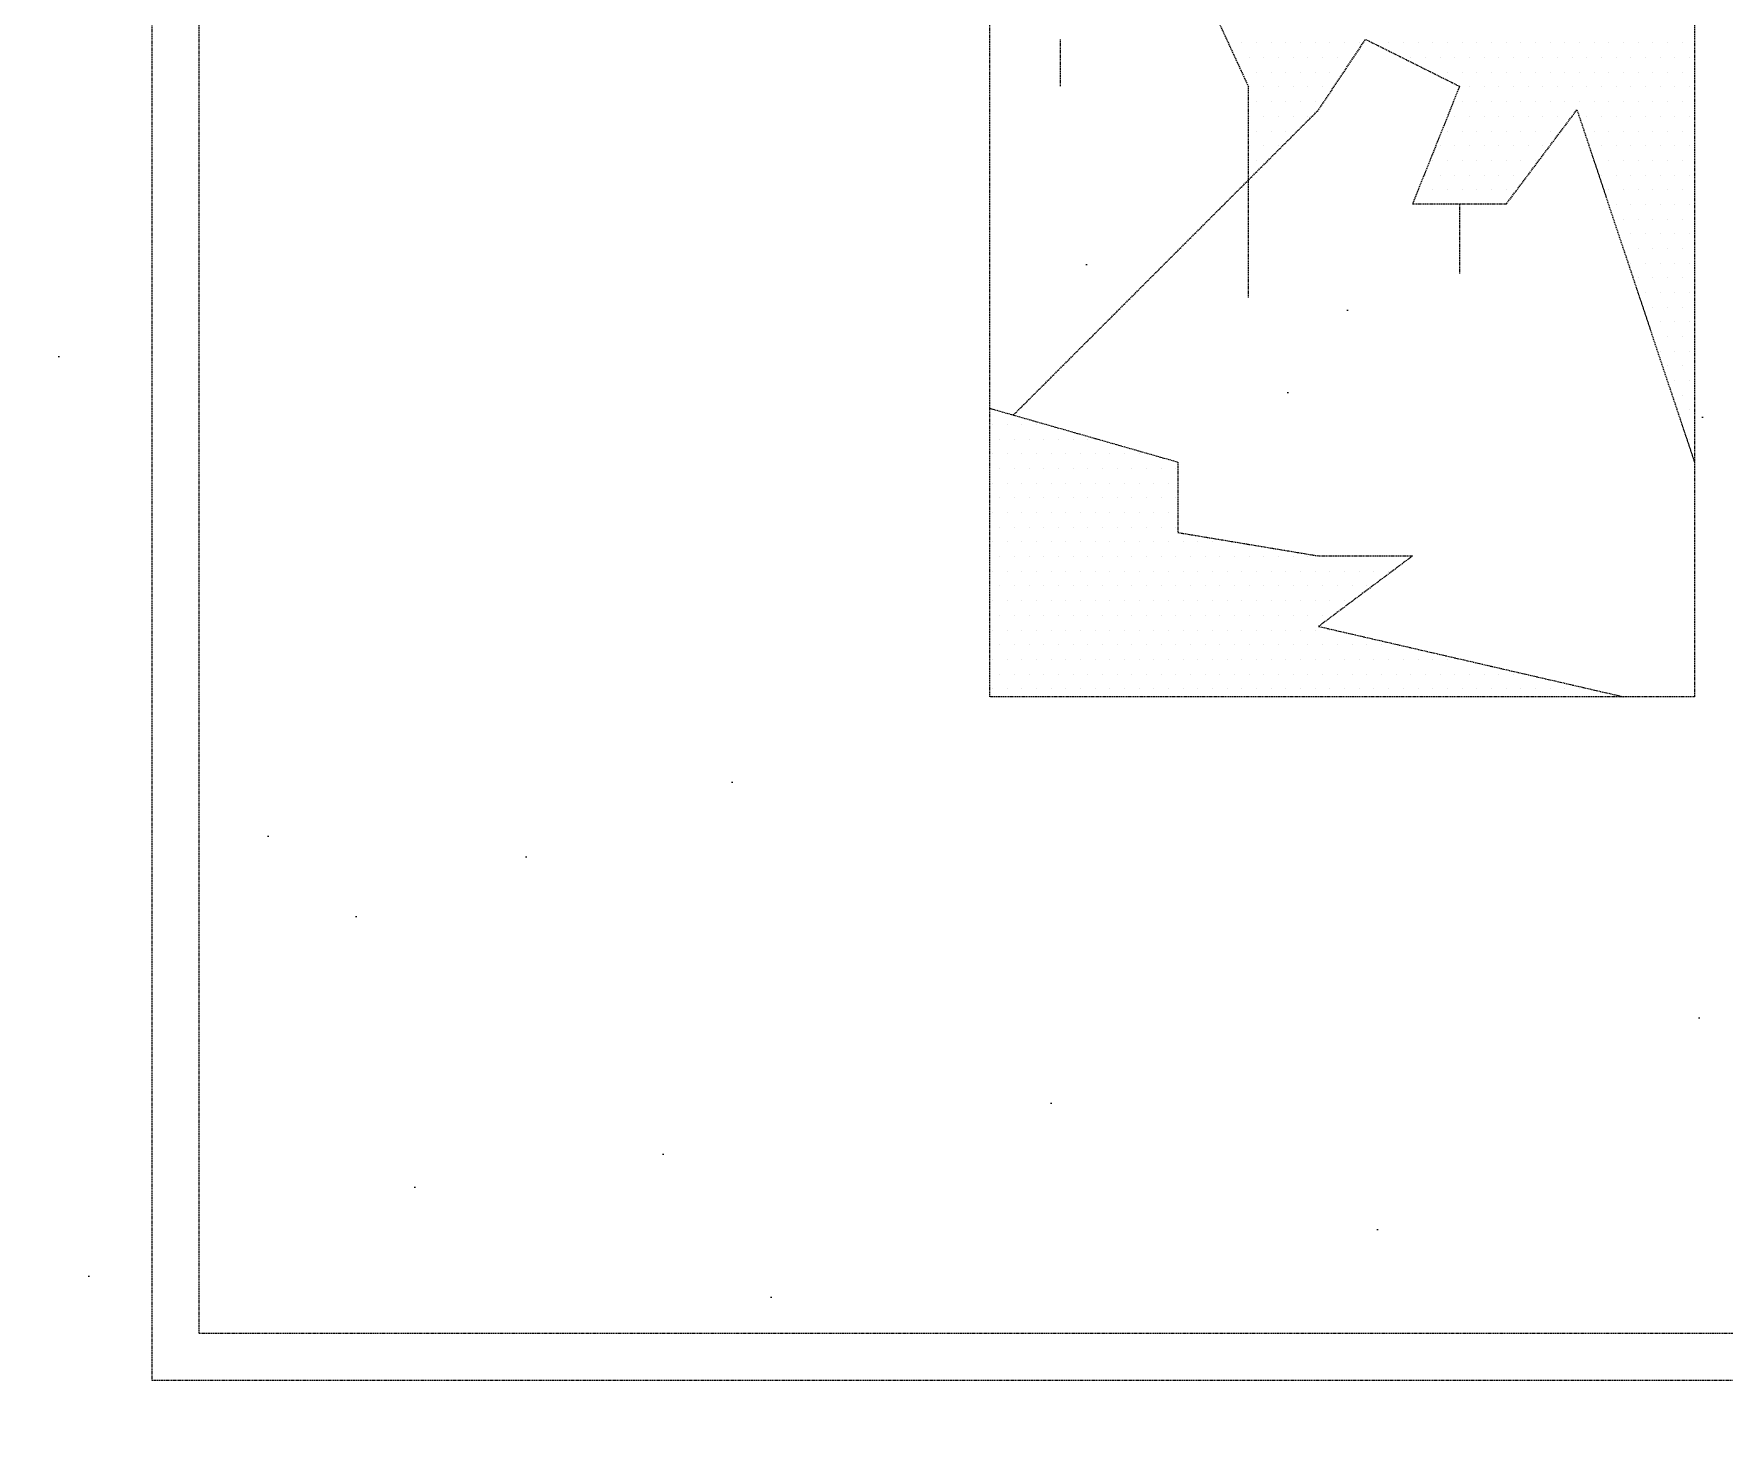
# Model space of a CAD drawing. Header units: millimetres. Extents: x 84840 to 206424, y -288515 to -124389.
# Drawn here: x 141787.7 to 142147.7, y -179207.5 to -178910.6 of the extents above; entities that cross this region are included whole.
import ezdxf

# ---------------------------------------------------------------- set-up
doc = ezdxf.new("R2010")
doc.units = ezdxf.units.MM
doc.linetypes.add('DASHED2', pattern=[0.375, 0.25, -0.125])
doc.layers.add('细线', color=4, linetype='Continuous')

# ---------------------------------------------------------------- blocks, each defined once
blk = doc.blocks.new('h1')
at = {"layer": '细线', "color": 6, "linetype": 'DASHED2'}
for p, q in [((119538.15, -178697.29), (119538.15, -179197.29)), ((119548.15, -178707.29), (119548.15, -179187.29)), ((119716.62, -179051.77), (119716.62, -178851.77)), ((119739.31, -178851.77), (119771.62, -178921.77)), ((119866.62, -178851.77), (119866.62, -179051.77)), ((119731.62, -178921.77), (119731.62, -178911.77)), ((119786.62, -178926.77), (119796.62, -178911.77)), ((119796.62, -178911.77), (119816.62, -178921.77)), ((119770.28, -178912.54), (119770.28, -178912.54)), ((119771.84, -178915.66), (119771.84, -178915.66)), ((119773.4, -178912.54), (119773.4, -178912.54)), ((119774.97, -178915.66), (119774.97, -178915.66)), ((119776.53, -178912.54), (119776.53, -178912.54)), ((119778.09, -178915.66), (119778.09, -178915.66)), ((119779.65, -178912.54), (119779.65, -178912.54)), ((119781.22, -178915.66), (119781.22, -178915.66)), ((119782.78, -178912.54), (119782.78, -178912.54)), ((119784.34, -178915.66), (119784.34, -178915.66)), ((119785.9, -178912.54), (119785.9, -178912.54)), ((119787.47, -178915.66), (119787.47, -178915.66)), ((119789.03, -178912.54), (119789.03, -178912.54)), ((119790.59, -178915.66), (119790.59, -178915.66)), ((119792.15, -178912.54), (119792.15, -178912.54)), ((119793.72, -178915.66), (119793.72, -178915.66)), ((119795.28, -178912.54), (119795.28, -178912.54)), ((119798.4, -178912.54), (119798.4, -178912.54)), ((119801.53, -178912.54), (119801.53, -178912.54)), ((119804.65, -178912.54), (119804.65, -178912.54)), ((119806.22, -178915.66), (119806.22, -178915.66)), ((119807.78, -178912.54), (119807.78, -178912.54)), ((119809.34, -178915.66), (119809.34, -178915.66)), ((119810.9, -178912.54), (119810.9, -178912.54)), ((119812.47, -178915.66), (119812.47, -178915.66)), ((119814.03, -178912.54), (119814.03, -178912.54)), ((119815.59, -178915.66), (119815.59, -178915.66)), ((119817.15, -178912.54), (119817.15, -178912.54)), ((119818.72, -178915.66), (119818.72, -178915.66)), ((119820.28, -178912.54), (119820.28, -178912.54)), ((119821.84, -178915.66), (119821.84, -178915.66)), ((119823.4, -178912.54), (119823.4, -178912.54)), ((119824.97, -178915.66), (119824.97, -178915.66)), ((119826.53, -178912.54), (119826.53, -178912.54)), ((119828.09, -178915.66), (119828.09, -178915.66)), ((119829.65, -178912.54), (119829.65, -178912.54)), ((119831.22, -178915.66), (119831.22, -178915.66)), ((119832.78, -178912.54), (119832.78, -178912.54)), ((119834.34, -178915.66), (119834.34, -178915.66)), ((119835.9, -178912.54), (119835.9, -178912.54)), ((119837.47, -178915.66), (119837.47, -178915.66)), ((119839.03, -178912.54), (119839.03, -178912.54)), ((119840.59, -178915.66), (119840.59, -178915.66)), ((119842.15, -178912.54), (119842.15, -178912.54)), ((119843.72, -178915.66), (119843.72, -178915.66)), ((119845.28, -178912.54), (119845.28, -178912.54)), ((119846.84, -178915.66), (119846.84, -178915.66)), ((119848.4, -178912.54), (119848.4, -178912.54)), ((119849.97, -178915.66), (119849.97, -178915.66)), ((119851.53, -178912.54), (119851.53, -178912.54)), ((119853.09, -178915.66), (119853.09, -178915.66)), ((119854.65, -178912.54), (119854.65, -178912.54)), ((119856.22, -178915.66), (119856.22, -178915.66)), ((119857.78, -178912.54), (119857.78, -178912.54)), ((119859.34, -178915.66), (119859.34, -178915.66)), ((119860.9, -178912.54), (119860.9, -178912.54)), ((119862.47, -178915.66), (119862.47, -178915.66)), ((119864.03, -178912.54), (119864.03, -178912.54)), ((119865.59, -178915.66), (119865.59, -178915.66)), ((119770.28, -178918.79), (119770.28, -178918.79)), ((119773.4, -178918.79), (119773.4, -178918.79)), ((119776.53, -178918.79), (119776.53, -178918.79)), ((119779.65, -178918.79), (119779.65, -178918.79)), ((119782.78, -178918.79), (119782.78, -178918.79)), ((119785.9, -178918.79), (119785.9, -178918.79)), ((119789.03, -178918.79), (119789.03, -178918.79)), ((119810.9, -178918.79), (119810.9, -178918.79)), ((119814.03, -178918.79), (119814.03, -178918.79)), ((119817.15, -178918.79), (119817.15, -178918.79)), ((119820.28, -178918.79), (119820.28, -178918.79)), ((119823.4, -178918.79), (119823.4, -178918.79)), ((119826.53, -178918.79), (119826.53, -178918.79)), ((119829.65, -178918.79), (119829.65, -178918.79)), ((119832.78, -178918.79), (119832.78, -178918.79)), ((119835.9, -178918.79), (119835.9, -178918.79)), ((119839.03, -178918.79), (119839.03, -178918.79)), ((119842.15, -178918.79), (119842.15, -178918.79)), ((119845.28, -178918.79), (119845.28, -178918.79)), ((119848.4, -178918.79), (119848.4, -178918.79)), ((119851.53, -178918.79), (119851.53, -178918.79)), ((119854.65, -178918.79), (119854.65, -178918.79)), ((119857.78, -178918.79), (119857.78, -178918.79)), ((119860.9, -178918.79), (119860.9, -178918.79)), ((119864.03, -178918.79), (119864.03, -178918.79)), ((119771.62, -178921.77), (119771.62, -178941.77)), ((119771.84, -178921.91), (119771.84, -178921.91)), ((119774.97, -178921.91), (119774.97, -178921.91)), ((119778.09, -178921.91), (119778.09, -178921.91)), ((119781.22, -178921.91), (119781.22, -178921.91)), ((119784.34, -178921.91), (119784.34, -178921.91)), ((119787.47, -178921.91), (119787.47, -178921.91)), ((119816.62, -178921.77), (119806.62, -178946.77)), ((119818.72, -178921.91), (119818.72, -178921.91)), ((119821.84, -178921.91), (119821.84, -178921.91)), ((119824.97, -178921.91), (119824.97, -178921.91)), ((119828.09, -178921.91), (119828.09, -178921.91)), ((119831.22, -178921.91), (119831.22, -178921.91)), ((119834.34, -178921.91), (119834.34, -178921.91)), ((119837.47, -178921.91), (119837.47, -178921.91)), ((119840.59, -178921.91), (119840.59, -178921.91)), ((119843.72, -178921.91), (119843.72, -178921.91)), ((119846.84, -178921.91), (119846.84, -178921.91)), ((119849.97, -178921.91), (119849.97, -178921.91)), ((119853.09, -178921.91), (119853.09, -178921.91)), ((119856.22, -178921.91), (119856.22, -178921.91)), ((119859.34, -178921.91), (119859.34, -178921.91)), ((119862.47, -178921.91), (119862.47, -178921.91)), ((119865.59, -178921.91), (119865.59, -178921.91)), ((119773.4, -178925.04), (119773.4, -178925.04)), ((119776.53, -178925.04), (119776.53, -178925.04)), ((119779.65, -178925.04), (119779.65, -178925.04)), ((119782.78, -178925.04), (119782.78, -178925.04)), ((119785.9, -178925.04), (119785.9, -178925.04)), ((119817.15, -178925.04), (119817.15, -178925.04)), ((119820.28, -178925.04), (119820.28, -178925.04)), ((119823.4, -178925.04), (119823.4, -178925.04)), ((119826.53, -178925.04), (119826.53, -178925.04)), ((119829.65, -178925.04), (119829.65, -178925.04)), ((119832.78, -178925.04), (119832.78, -178925.04)), ((119835.9, -178925.04), (119835.9, -178925.04)), ((119839.03, -178925.04), (119839.03, -178925.04)), ((119842.15, -178925.04), (119842.15, -178925.04)), ((119845.28, -178925.04), (119845.28, -178925.04)), ((119848.4, -178925.04), (119848.4, -178925.04)), ((119851.53, -178925.04), (119851.53, -178925.04)), ((119854.65, -178925.04), (119854.65, -178925.04)), ((119857.78, -178925.04), (119857.78, -178925.04)), ((119860.9, -178925.04), (119860.9, -178925.04)), ((119864.03, -178925.04), (119864.03, -178925.04)), ((119756.62, -178956.77), (119786.62, -178926.77)), ((119771.84, -178928.16), (119771.84, -178928.16)), ((119774.97, -178928.16), (119774.97, -178928.16)), ((119778.09, -178928.16), (119778.09, -178928.16)), ((119781.22, -178928.16), (119781.22, -178928.16)), ((119784.34, -178928.16), (119784.34, -178928.16)), ((119815.59, -178928.16), (119815.59, -178928.16)), ((119818.72, -178928.16), (119818.72, -178928.16)), ((119821.84, -178928.16), (119821.84, -178928.16)), ((119824.97, -178928.16), (119824.97, -178928.16)), ((119826.62, -178946.77), (119841.62, -178926.77)), ((119828.09, -178928.16), (119828.09, -178928.16)), ((119831.22, -178928.16), (119831.22, -178928.16)), ((119834.34, -178928.16), (119834.34, -178928.16)), ((119837.47, -178928.16), (119837.47, -178928.16)), ((119841.62, -178926.77), (119866.62, -179001.77)), ((119843.72, -178928.16), (119843.72, -178928.16)), ((119846.84, -178928.16), (119846.84, -178928.16)), ((119849.97, -178928.16), (119849.97, -178928.16)), ((119853.09, -178928.16), (119853.09, -178928.16)), ((119856.22, -178928.16), (119856.22, -178928.16)), ((119859.34, -178928.16), (119859.34, -178928.16)), ((119862.47, -178928.16), (119862.47, -178928.16)), ((119865.59, -178928.16), (119865.59, -178928.16)), ((119773.4, -178931.29), (119773.4, -178931.29)), ((119776.53, -178931.29), (119776.53, -178931.29)), ((119779.65, -178931.29), (119779.65, -178931.29)), ((119814.03, -178931.29), (119814.03, -178931.29)), ((119817.15, -178931.29), (119817.15, -178931.29)), ((119820.28, -178931.29), (119820.28, -178931.29)), ((119823.4, -178931.29), (119823.4, -178931.29)), ((119826.53, -178931.29), (119826.53, -178931.29)), ((119829.65, -178931.29), (119829.65, -178931.29)), ((119832.78, -178931.29), (119832.78, -178931.29)), ((119835.9, -178931.29), (119835.9, -178931.29)), ((119845.28, -178931.29), (119845.28, -178931.29)), ((119848.4, -178931.29), (119848.4, -178931.29)), ((119851.53, -178931.29), (119851.53, -178931.29)), ((119854.65, -178931.29), (119854.65, -178931.29)), ((119857.78, -178931.29), (119857.78, -178931.29)), ((119860.9, -178931.29), (119860.9, -178931.29)), ((119864.03, -178931.29), (119864.03, -178931.29)), ((119771.84, -178934.41), (119771.84, -178934.41)), ((119774.97, -178934.41), (119774.97, -178934.41)), ((119778.09, -178934.41), (119778.09, -178934.41)), ((119812.47, -178934.41), (119812.47, -178934.41)), ((119815.59, -178934.41), (119815.59, -178934.41)), ((119818.72, -178934.41), (119818.72, -178934.41)), ((119821.84, -178934.41), (119821.84, -178934.41)), ((119824.97, -178934.41), (119824.97, -178934.41)), ((119828.09, -178934.41), (119828.09, -178934.41)), ((119831.22, -178934.41), (119831.22, -178934.41)), ((119834.34, -178934.41), (119834.34, -178934.41)), ((119846.84, -178934.41), (119846.84, -178934.41)), ((119849.97, -178934.41), (119849.97, -178934.41)), ((119853.09, -178934.41), (119853.09, -178934.41)), ((119856.22, -178934.41), (119856.22, -178934.41)), ((119859.34, -178934.41), (119859.34, -178934.41)), ((119862.47, -178934.41), (119862.47, -178934.41)), ((119865.59, -178934.41), (119865.59, -178934.41)), ((119771.84, -178940.66), (119771.84, -178940.66)), ((119773.4, -178937.54), (119773.4, -178937.54)), ((119809.34, -178940.66), (119809.34, -178940.66)), ((119810.9, -178937.54), (119810.9, -178937.54)), ((119812.47, -178940.66), (119812.47, -178940.66)), ((119814.03, -178937.54), (119814.03, -178937.54)), ((119815.59, -178940.66), (119815.59, -178940.66)), ((119817.15, -178937.54), (119817.15, -178937.54)), ((119818.72, -178940.66), (119818.72, -178940.66)), ((119820.28, -178937.54), (119820.28, -178937.54)), ((119821.84, -178940.66), (119821.84, -178940.66)), ((119823.4, -178937.54), (119823.4, -178937.54)), ((119824.97, -178940.66), (119824.97, -178940.66)), ((119826.53, -178937.54), (119826.53, -178937.54)), ((119828.09, -178940.66), (119828.09, -178940.66)), ((119829.65, -178937.54), (119829.65, -178937.54)), ((119832.78, -178937.54), (119832.78, -178937.54)), ((119845.28, -178937.54), (119845.28, -178937.54)), ((119846.84, -178940.66), (119846.84, -178940.66)), ((119848.4, -178937.54), (119848.4, -178937.54)), ((119849.97, -178940.66), (119849.97, -178940.66)), ((119851.53, -178937.54), (119851.53, -178937.54)), ((119853.09, -178940.66), (119853.09, -178940.66)), ((119854.65, -178937.54), (119854.65, -178937.54)), ((119856.22, -178940.66), (119856.22, -178940.66)), ((119857.78, -178937.54), (119857.78, -178937.54)), ((119859.34, -178940.66), (119859.34, -178940.66)), ((119860.9, -178937.54), (119860.9, -178937.54)), ((119862.47, -178940.66), (119862.47, -178940.66)), ((119864.03, -178937.54), (119864.03, -178937.54)), ((119865.59, -178940.66), (119865.59, -178940.66)), ((119771.62, -178941.77), (119771.62, -178966.77)), ((119810.9, -178943.79), (119810.9, -178943.79)), ((119814.03, -178943.79), (119814.03, -178943.79)), ((119817.15, -178943.79), (119817.15, -178943.79)), ((119820.28, -178943.79), (119820.28, -178943.79)), ((119823.4, -178943.79), (119823.4, -178943.79)), ((119826.53, -178943.79), (119826.53, -178943.79)), ((119848.4, -178943.79), (119848.4, -178943.79)), ((119851.53, -178943.79), (119851.53, -178943.79)), ((119854.65, -178943.79), (119854.65, -178943.79)), ((119857.78, -178943.79), (119857.78, -178943.79)), ((119860.9, -178943.79), (119860.9, -178943.79)), ((119864.03, -178943.79), (119864.03, -178943.79)), ((119806.62, -178946.77), (119826.62, -178946.77)), ((119816.62, -178946.77), (119816.62, -178961.77)), ((119849.97, -178946.91), (119849.97, -178946.91)), ((119853.09, -178946.91), (119853.09, -178946.91)), ((119856.22, -178946.91), (119856.22, -178946.91)), ((119859.34, -178946.91), (119859.34, -178946.91)), ((119862.47, -178946.91), (119862.47, -178946.91)), ((119865.59, -178946.91), (119865.59, -178946.91)), ((119851.53, -178950.04), (119851.53, -178950.04)), ((119854.65, -178950.04), (119854.65, -178950.04)), ((119857.78, -178950.04), (119857.78, -178950.04)), ((119860.9, -178950.04), (119860.9, -178950.04)), ((119864.03, -178950.04), (119864.03, -178950.04)), ((119853.09, -178953.16), (119853.09, -178953.16)), ((119856.22, -178953.16), (119856.22, -178953.16)), ((119859.34, -178953.16), (119859.34, -178953.16)), ((119862.47, -178953.16), (119862.47, -178953.16)), ((119865.59, -178953.16), (119865.59, -178953.16)), ((119721.62, -178991.77), (119756.62, -178956.77)), ((119851.53, -178956.29), (119851.53, -178956.29)), ((119854.65, -178956.29), (119854.65, -178956.29)), ((119857.78, -178956.29), (119857.78, -178956.29)), ((119860.9, -178956.29), (119860.9, -178956.29)), ((119864.03, -178956.29), (119864.03, -178956.29)), ((119853.09, -178959.41), (119853.09, -178959.41)), ((119854.65, -178962.54), (119854.65, -178962.54)), ((119856.22, -178959.41), (119856.22, -178959.41)), ((119857.78, -178962.54), (119857.78, -178962.54)), ((119859.34, -178959.41), (119859.34, -178959.41)), ((119860.9, -178962.54), (119860.9, -178962.54)), ((119862.47, -178959.41), (119862.47, -178959.41)), ((119864.03, -178962.54), (119864.03, -178962.54)), ((119865.59, -178959.41), (119865.59, -178959.41)), ((119856.22, -178965.66), (119856.22, -178965.66)), ((119859.34, -178965.66), (119859.34, -178965.66)), ((119862.47, -178965.66), (119862.47, -178965.66)), ((119865.59, -178965.66), (119865.59, -178965.66)), ((119857.78, -178968.79), (119857.78, -178968.79)), ((119860.9, -178968.79), (119860.9, -178968.79)), ((119864.03, -178968.79), (119864.03, -178968.79)), ((119859.34, -178971.91), (119859.34, -178971.91)), ((119862.47, -178971.91), (119862.47, -178971.91)), ((119865.59, -178971.91), (119865.59, -178971.91)), ((119857.78, -178975.04), (119857.78, -178975.04)), ((119860.9, -178975.04), (119860.9, -178975.04)), ((119864.03, -178975.04), (119864.03, -178975.04)), ((119859.34, -178978.16), (119859.34, -178978.16)), ((119862.47, -178978.16), (119862.47, -178978.16)), ((119865.59, -178978.16), (119865.59, -178978.16)), ((119860.9, -178981.29), (119860.9, -178981.29)), ((119864.03, -178981.29), (119864.03, -178981.29)), ((119862.47, -178984.41), (119862.47, -178984.41)), ((119864.03, -178987.54), (119864.03, -178987.54)), ((119865.59, -178984.41), (119865.59, -178984.41)), ((119716.62, -178990.34), (119756.62, -179001.77)), ((119865.59, -178990.66), (119865.59, -178990.66)), ((119717.15, -178993.79), (119717.15, -178993.79)), ((119720.28, -178993.79), (119720.28, -178993.79)), ((119723.4, -178993.79), (119723.4, -178993.79)), ((119726.53, -178993.79), (119726.53, -178993.79)), ((119864.03, -178993.79), (119864.03, -178993.79)), ((119718.72, -178996.91), (119718.72, -178996.91)), ((119721.84, -178996.91), (119721.84, -178996.91)), ((119724.97, -178996.91), (119724.97, -178996.91)), ((119728.09, -178996.91), (119728.09, -178996.91)), ((119731.22, -178996.91), (119731.22, -178996.91)), ((119734.34, -178996.91), (119734.34, -178996.91)), ((119737.47, -178996.91), (119737.47, -178996.91)), ((119865.59, -178996.91), (119865.59, -178996.91)), ((119717.15, -179000.04), (119717.15, -179000.04)), ((119720.28, -179000.04), (119720.28, -179000.04)), ((119723.4, -179000.04), (119723.4, -179000.04)), ((119726.53, -179000.04), (119726.53, -179000.04)), ((119729.65, -179000.04), (119729.65, -179000.04)), ((119732.78, -179000.04), (119732.78, -179000.04)), ((119735.9, -179000.04), (119735.9, -179000.04)), ((119739.03, -179000.04), (119739.03, -179000.04)), ((119742.15, -179000.04), (119742.15, -179000.04)), ((119745.28, -179000.04), (119745.28, -179000.04)), ((119748.4, -179000.04), (119748.4, -179000.04)), ((119756.62, -179001.77), (119756.62, -179016.77)), ((119718.72, -179003.16), (119718.72, -179003.16)), ((119721.84, -179003.16), (119721.84, -179003.16)), ((119724.97, -179003.16), (119724.97, -179003.16)), ((119728.09, -179003.16), (119728.09, -179003.16)), ((119731.22, -179003.16), (119731.22, -179003.16)), ((119734.34, -179003.16), (119734.34, -179003.16)), ((119737.47, -179003.16), (119737.47, -179003.16)), ((119740.59, -179003.16), (119740.59, -179003.16)), ((119743.72, -179003.16), (119743.72, -179003.16)), ((119746.84, -179003.16), (119746.84, -179003.16)), ((119749.97, -179003.16), (119749.97, -179003.16)), ((119753.09, -179003.16), (119753.09, -179003.16)), ((119756.22, -179003.16), (119756.22, -179003.16)), ((119717.15, -179006.29), (119717.15, -179006.29)), ((119718.72, -179009.41), (119718.72, -179009.41)), ((119720.28, -179006.29), (119720.28, -179006.29)), ((119721.84, -179009.41), (119721.84, -179009.41)), ((119723.4, -179006.29), (119723.4, -179006.29)), ((119724.97, -179009.41), (119724.97, -179009.41)), ((119726.53, -179006.29), (119726.53, -179006.29)), ((119728.09, -179009.41), (119728.09, -179009.41)), ((119729.65, -179006.29), (119729.65, -179006.29)), ((119731.22, -179009.41), (119731.22, -179009.41)), ((119732.78, -179006.29), (119732.78, -179006.29)), ((119734.34, -179009.41), (119734.34, -179009.41)), ((119735.9, -179006.29), (119735.9, -179006.29)), ((119737.47, -179009.41), (119737.47, -179009.41)), ((119739.03, -179006.29), (119739.03, -179006.29)), ((119740.59, -179009.41), (119740.59, -179009.41)), ((119742.15, -179006.29), (119742.15, -179006.29)), ((119743.72, -179009.41), (119743.72, -179009.41)), ((119745.28, -179006.29), (119745.28, -179006.29)), ((119746.84, -179009.41), (119746.84, -179009.41)), ((119748.4, -179006.29), (119748.4, -179006.29)), ((119749.97, -179009.41), (119749.97, -179009.41)), ((119751.53, -179006.29), (119751.53, -179006.29)), ((119753.09, -179009.41), (119753.09, -179009.41)), ((119754.65, -179006.29), (119754.65, -179006.29)), ((119756.22, -179009.41), (119756.22, -179009.41)), ((119717.15, -179012.54), (119717.15, -179012.54)), ((119720.28, -179012.54), (119720.28, -179012.54)), ((119723.4, -179012.54), (119723.4, -179012.54)), ((119726.53, -179012.54), (119726.53, -179012.54)), ((119729.65, -179012.54), (119729.65, -179012.54)), ((119732.78, -179012.54), (119732.78, -179012.54)), ((119735.9, -179012.54), (119735.9, -179012.54)), ((119739.03, -179012.54), (119739.03, -179012.54)), ((119742.15, -179012.54), (119742.15, -179012.54)), ((119745.28, -179012.54), (119745.28, -179012.54)), ((119748.4, -179012.54), (119748.4, -179012.54)), ((119751.53, -179012.54), (119751.53, -179012.54)), ((119754.65, -179012.54), (119754.65, -179012.54)), ((119718.72, -179015.66), (119718.72, -179015.66)), ((119721.84, -179015.66), (119721.84, -179015.66)), ((119724.97, -179015.66), (119724.97, -179015.66)), ((119728.09, -179015.66), (119728.09, -179015.66)), ((119731.22, -179015.66), (119731.22, -179015.66)), ((119734.34, -179015.66), (119734.34, -179015.66)), ((119737.47, -179015.66), (119737.47, -179015.66)), ((119740.59, -179015.66), (119740.59, -179015.66)), ((119743.72, -179015.66), (119743.72, -179015.66)), ((119746.84, -179015.66), (119746.84, -179015.66)), ((119749.97, -179015.66), (119749.97, -179015.66)), ((119753.09, -179015.66), (119753.09, -179015.66)), ((119756.22, -179015.66), (119756.22, -179015.66)), ((119717.15, -179018.79), (119717.15, -179018.79)), ((119720.28, -179018.79), (119720.28, -179018.79)), ((119723.4, -179018.79), (119723.4, -179018.79)), ((119726.53, -179018.79), (119726.53, -179018.79)), ((119729.65, -179018.79), (119729.65, -179018.79)), ((119732.78, -179018.79), (119732.78, -179018.79)), ((119735.9, -179018.79), (119735.9, -179018.79)), ((119739.03, -179018.79), (119739.03, -179018.79)), ((119742.15, -179018.79), (119742.15, -179018.79)), ((119745.28, -179018.79), (119745.28, -179018.79)), ((119748.4, -179018.79), (119748.4, -179018.79)), ((119751.53, -179018.79), (119751.53, -179018.79)), ((119754.65, -179018.79), (119754.65, -179018.79)), ((119756.62, -179016.77), (119786.62, -179021.77)), ((119757.78, -179018.79), (119757.78, -179018.79)), ((119760.9, -179018.79), (119760.9, -179018.79)), ((119764.03, -179018.79), (119764.03, -179018.79)), ((119767.15, -179018.79), (119767.15, -179018.79)), ((119718.72, -179021.91), (119718.72, -179021.91)), ((119721.84, -179021.91), (119721.84, -179021.91)), ((119724.97, -179021.91), (119724.97, -179021.91)), ((119728.09, -179021.91), (119728.09, -179021.91)), ((119731.22, -179021.91), (119731.22, -179021.91)), ((119734.34, -179021.91), (119734.34, -179021.91)), ((119737.47, -179021.91), (119737.47, -179021.91)), ((119740.59, -179021.91), (119740.59, -179021.91)), ((119743.72, -179021.91), (119743.72, -179021.91)), ((119746.84, -179021.91), (119746.84, -179021.91)), ((119749.97, -179021.91), (119749.97, -179021.91)), ((119753.09, -179021.91), (119753.09, -179021.91)), ((119756.22, -179021.91), (119756.22, -179021.91)), ((119759.34, -179021.91), (119759.34, -179021.91)), ((119762.47, -179021.91), (119762.47, -179021.91)), ((119765.59, -179021.91), (119765.59, -179021.91)), ((119768.72, -179021.91), (119768.72, -179021.91)), ((119771.84, -179021.91), (119771.84, -179021.91)), ((119774.97, -179021.91), (119774.97, -179021.91)), ((119778.09, -179021.91), (119778.09, -179021.91)), ((119781.22, -179021.91), (119781.22, -179021.91)), ((119784.34, -179021.91), (119784.34, -179021.91)), ((119806.62, -179021.77), (119786.62, -179036.77)), ((119786.62, -179021.77), (119806.62, -179021.77)), ((119787.47, -179021.91), (119787.47, -179021.91)), ((119790.59, -179021.91), (119790.59, -179021.91)), ((119793.72, -179021.91), (119793.72, -179021.91)), ((119796.84, -179021.91), (119796.84, -179021.91)), ((119799.97, -179021.91), (119799.97, -179021.91)), ((119803.09, -179021.91), (119803.09, -179021.91)), ((119806.22, -179021.91), (119806.22, -179021.91)), ((119717.15, -179025.04), (119717.15, -179025.04)), ((119720.28, -179025.04), (119720.28, -179025.04)), ((119723.4, -179025.04), (119723.4, -179025.04)), ((119726.53, -179025.04), (119726.53, -179025.04)), ((119729.65, -179025.04), (119729.65, -179025.04)), ((119732.78, -179025.04), (119732.78, -179025.04)), ((119735.9, -179025.04), (119735.9, -179025.04)), ((119739.03, -179025.04), (119739.03, -179025.04)), ((119742.15, -179025.04), (119742.15, -179025.04)), ((119745.28, -179025.04), (119745.28, -179025.04)), ((119748.4, -179025.04), (119748.4, -179025.04)), ((119751.53, -179025.04), (119751.53, -179025.04)), ((119754.65, -179025.04), (119754.65, -179025.04)), ((119757.78, -179025.04), (119757.78, -179025.04)), ((119760.9, -179025.04), (119760.9, -179025.04)), ((119764.03, -179025.04), (119764.03, -179025.04)), ((119767.15, -179025.04), (119767.15, -179025.04)), ((119770.28, -179025.04), (119770.28, -179025.04)), ((119773.4, -179025.04), (119773.4, -179025.04)), ((119776.53, -179025.04), (119776.53, -179025.04)), ((119779.65, -179025.04), (119779.65, -179025.04)), ((119782.78, -179025.04), (119782.78, -179025.04)), ((119785.9, -179025.04), (119785.9, -179025.04)), ((119789.03, -179025.04), (119789.03, -179025.04)), ((119792.15, -179025.04), (119792.15, -179025.04)), ((119795.28, -179025.04), (119795.28, -179025.04)), ((119798.4, -179025.04), (119798.4, -179025.04)), ((119801.53, -179025.04), (119801.53, -179025.04)), ((119718.72, -179028.16), (119718.72, -179028.16)), ((119721.84, -179028.16), (119721.84, -179028.16)), ((119724.97, -179028.16), (119724.97, -179028.16)), ((119728.09, -179028.16), (119728.09, -179028.16)), ((119731.22, -179028.16), (119731.22, -179028.16)), ((119734.34, -179028.16), (119734.34, -179028.16)), ((119737.47, -179028.16), (119737.47, -179028.16)), ((119740.59, -179028.16), (119740.59, -179028.16)), ((119743.72, -179028.16), (119743.72, -179028.16)), ((119746.84, -179028.16), (119746.84, -179028.16)), ((119749.97, -179028.16), (119749.97, -179028.16)), ((119753.09, -179028.16), (119753.09, -179028.16)), ((119756.22, -179028.16), (119756.22, -179028.16)), ((119759.34, -179028.16), (119759.34, -179028.16)), ((119762.47, -179028.16), (119762.47, -179028.16)), ((119765.59, -179028.16), (119765.59, -179028.16)), ((119768.72, -179028.16), (119768.72, -179028.16)), ((119771.84, -179028.16), (119771.84, -179028.16)), ((119774.97, -179028.16), (119774.97, -179028.16)), ((119778.09, -179028.16), (119778.09, -179028.16)), ((119781.22, -179028.16), (119781.22, -179028.16)), ((119784.34, -179028.16), (119784.34, -179028.16)), ((119787.47, -179028.16), (119787.47, -179028.16)), ((119790.59, -179028.16), (119790.59, -179028.16)), ((119793.72, -179028.16), (119793.72, -179028.16)), ((119796.84, -179028.16), (119796.84, -179028.16)), ((119717.15, -179031.29), (119717.15, -179031.29)), ((119718.72, -179034.41), (119718.72, -179034.41)), ((119720.28, -179031.29), (119720.28, -179031.29)), ((119721.84, -179034.41), (119721.84, -179034.41)), ((119723.4, -179031.29), (119723.4, -179031.29)), ((119724.97, -179034.41), (119724.97, -179034.41)), ((119726.53, -179031.29), (119726.53, -179031.29)), ((119728.09, -179034.41), (119728.09, -179034.41)), ((119729.65, -179031.29), (119729.65, -179031.29)), ((119731.22, -179034.41), (119731.22, -179034.41)), ((119732.78, -179031.29), (119732.78, -179031.29)), ((119734.34, -179034.41), (119734.34, -179034.41)), ((119735.9, -179031.29), (119735.9, -179031.29)), ((119737.47, -179034.41), (119737.47, -179034.41)), ((119739.03, -179031.29), (119739.03, -179031.29)), ((119740.59, -179034.41), (119740.59, -179034.41)), ((119742.15, -179031.29), (119742.15, -179031.29)), ((119743.72, -179034.41), (119743.72, -179034.41)), ((119745.28, -179031.29), (119745.28, -179031.29)), ((119746.84, -179034.41), (119746.84, -179034.41)), ((119748.4, -179031.29), (119748.4, -179031.29)), ((119749.97, -179034.41), (119749.97, -179034.41)), ((119751.53, -179031.29), (119751.53, -179031.29)), ((119753.09, -179034.41), (119753.09, -179034.41)), ((119754.65, -179031.29), (119754.65, -179031.29)), ((119756.22, -179034.41), (119756.22, -179034.41)), ((119757.78, -179031.29), (119757.78, -179031.29)), ((119759.34, -179034.41), (119759.34, -179034.41)), ((119760.9, -179031.29), (119760.9, -179031.29)), ((119762.47, -179034.41), (119762.47, -179034.41)), ((119764.03, -179031.29), (119764.03, -179031.29)), ((119765.59, -179034.41), (119765.59, -179034.41)), ((119767.15, -179031.29), (119767.15, -179031.29)), ((119768.72, -179034.41), (119768.72, -179034.41)), ((119770.28, -179031.29), (119770.28, -179031.29)), ((119771.84, -179034.41), (119771.84, -179034.41)), ((119773.4, -179031.29), (119773.4, -179031.29)), ((119774.97, -179034.41), (119774.97, -179034.41)), ((119776.53, -179031.29), (119776.53, -179031.29)), ((119778.09, -179034.41), (119778.09, -179034.41)), ((119779.65, -179031.29), (119779.65, -179031.29)), ((119781.22, -179034.41), (119781.22, -179034.41)), ((119782.78, -179031.29), (119782.78, -179031.29)), ((119784.34, -179034.41), (119784.34, -179034.41)), ((119785.9, -179031.29), (119785.9, -179031.29)), ((119787.47, -179034.41), (119787.47, -179034.41)), ((119789.03, -179031.29), (119789.03, -179031.29)), ((119792.15, -179031.29), (119792.15, -179031.29)), ((119717.15, -179037.54), (119717.15, -179037.54)), ((119720.28, -179037.54), (119720.28, -179037.54)), ((119723.4, -179037.54), (119723.4, -179037.54)), ((119726.53, -179037.54), (119726.53, -179037.54)), ((119729.65, -179037.54), (119729.65, -179037.54)), ((119732.78, -179037.54), (119732.78, -179037.54)), ((119735.9, -179037.54), (119735.9, -179037.54)), ((119739.03, -179037.54), (119739.03, -179037.54)), ((119742.15, -179037.54), (119742.15, -179037.54)), ((119745.28, -179037.54), (119745.28, -179037.54)), ((119748.4, -179037.54), (119748.4, -179037.54)), ((119751.53, -179037.54), (119751.53, -179037.54)), ((119754.65, -179037.54), (119754.65, -179037.54)), ((119757.78, -179037.54), (119757.78, -179037.54)), ((119760.9, -179037.54), (119760.9, -179037.54)), ((119764.03, -179037.54), (119764.03, -179037.54)), ((119767.15, -179037.54), (119767.15, -179037.54)), ((119770.28, -179037.54), (119770.28, -179037.54)), ((119773.4, -179037.54), (119773.4, -179037.54)), ((119776.53, -179037.54), (119776.53, -179037.54)), ((119779.65, -179037.54), (119779.65, -179037.54)), ((119782.78, -179037.54), (119782.78, -179037.54)), ((119785.9, -179037.54), (119785.9, -179037.54)), ((119786.62, -179036.77), (119851.62, -179051.77)), ((119789.03, -179037.54), (119789.03, -179037.54)), ((119718.72, -179040.66), (119718.72, -179040.66)), ((119721.84, -179040.66), (119721.84, -179040.66)), ((119724.97, -179040.66), (119724.97, -179040.66)), ((119728.09, -179040.66), (119728.09, -179040.66)), ((119731.22, -179040.66), (119731.22, -179040.66)), ((119734.34, -179040.66), (119734.34, -179040.66)), ((119737.47, -179040.66), (119737.47, -179040.66)), ((119740.59, -179040.66), (119740.59, -179040.66)), ((119743.72, -179040.66), (119743.72, -179040.66)), ((119746.84, -179040.66), (119746.84, -179040.66)), ((119749.97, -179040.66), (119749.97, -179040.66)), ((119753.09, -179040.66), (119753.09, -179040.66)), ((119756.22, -179040.66), (119756.22, -179040.66)), ((119759.34, -179040.66), (119759.34, -179040.66)), ((119762.47, -179040.66), (119762.47, -179040.66)), ((119765.59, -179040.66), (119765.59, -179040.66)), ((119768.72, -179040.66), (119768.72, -179040.66)), ((119771.84, -179040.66), (119771.84, -179040.66)), ((119774.97, -179040.66), (119774.97, -179040.66)), ((119778.09, -179040.66), (119778.09, -179040.66)), ((119781.22, -179040.66), (119781.22, -179040.66)), ((119784.34, -179040.66), (119784.34, -179040.66)), ((119787.47, -179040.66), (119787.47, -179040.66)), ((119790.59, -179040.66), (119790.59, -179040.66)), ((119793.72, -179040.66), (119793.72, -179040.66)), ((119796.84, -179040.66), (119796.84, -179040.66)), ((119799.97, -179040.66), (119799.97, -179040.66)), ((119803.09, -179040.66), (119803.09, -179040.66)), ((119717.15, -179043.79), (119717.15, -179043.79)), ((119720.28, -179043.79), (119720.28, -179043.79)), ((119723.4, -179043.79), (119723.4, -179043.79)), ((119726.53, -179043.79), (119726.53, -179043.79)), ((119729.65, -179043.79), (119729.65, -179043.79)), ((119732.78, -179043.79), (119732.78, -179043.79)), ((119735.9, -179043.79), (119735.9, -179043.79)), ((119739.03, -179043.79), (119739.03, -179043.79)), ((119742.15, -179043.79), (119742.15, -179043.79)), ((119745.28, -179043.79), (119745.28, -179043.79)), ((119748.4, -179043.79), (119748.4, -179043.79)), ((119751.53, -179043.79), (119751.53, -179043.79)), ((119754.65, -179043.79), (119754.65, -179043.79)), ((119757.78, -179043.79), (119757.78, -179043.79)), ((119760.9, -179043.79), (119760.9, -179043.79)), ((119764.03, -179043.79), (119764.03, -179043.79)), ((119767.15, -179043.79), (119767.15, -179043.79)), ((119770.28, -179043.79), (119770.28, -179043.79)), ((119773.4, -179043.79), (119773.4, -179043.79)), ((119776.53, -179043.79), (119776.53, -179043.79)), ((119779.65, -179043.79), (119779.65, -179043.79)), ((119782.78, -179043.79), (119782.78, -179043.79)), ((119785.9, -179043.79), (119785.9, -179043.79)), ((119789.03, -179043.79), (119789.03, -179043.79)), ((119792.15, -179043.79), (119792.15, -179043.79)), ((119795.28, -179043.79), (119795.28, -179043.79)), ((119798.4, -179043.79), (119798.4, -179043.79)), ((119801.53, -179043.79), (119801.53, -179043.79)), ((119804.65, -179043.79), (119804.65, -179043.79)), ((119807.78, -179043.79), (119807.78, -179043.79)), ((119810.9, -179043.79), (119810.9, -179043.79)), ((119814.03, -179043.79), (119814.03, -179043.79)), ((119718.72, -179046.91), (119718.72, -179046.91)), ((119721.84, -179046.91), (119721.84, -179046.91)), ((119724.97, -179046.91), (119724.97, -179046.91)), ((119728.09, -179046.91), (119728.09, -179046.91)), ((119731.22, -179046.91), (119731.22, -179046.91)), ((119734.34, -179046.91), (119734.34, -179046.91)), ((119737.47, -179046.91), (119737.47, -179046.91)), ((119740.59, -179046.91), (119740.59, -179046.91)), ((119743.72, -179046.91), (119743.72, -179046.91)), ((119746.84, -179046.91), (119746.84, -179046.91)), ((119749.97, -179046.91), (119749.97, -179046.91)), ((119753.09, -179046.91), (119753.09, -179046.91)), ((119756.22, -179046.91), (119756.22, -179046.91)), ((119759.34, -179046.91), (119759.34, -179046.91)), ((119762.47, -179046.91), (119762.47, -179046.91)), ((119765.59, -179046.91), (119765.59, -179046.91)), ((119768.72, -179046.91), (119768.72, -179046.91)), ((119771.84, -179046.91), (119771.84, -179046.91)), ((119774.97, -179046.91), (119774.97, -179046.91)), ((119778.09, -179046.91), (119778.09, -179046.91)), ((119781.22, -179046.91), (119781.22, -179046.91)), ((119784.34, -179046.91), (119784.34, -179046.91)), ((119787.47, -179046.91), (119787.47, -179046.91)), ((119790.59, -179046.91), (119790.59, -179046.91)), ((119793.72, -179046.91), (119793.72, -179046.91)), ((119796.84, -179046.91), (119796.84, -179046.91)), ((119799.97, -179046.91), (119799.97, -179046.91)), ((119803.09, -179046.91), (119803.09, -179046.91)), ((119806.22, -179046.91), (119806.22, -179046.91)), ((119809.34, -179046.91), (119809.34, -179046.91)), ((119812.47, -179046.91), (119812.47, -179046.91)), ((119815.59, -179046.91), (119815.59, -179046.91)), ((119818.72, -179046.91), (119818.72, -179046.91)), ((119821.84, -179046.91), (119821.84, -179046.91)), ((119824.97, -179046.91), (119824.97, -179046.91)), ((119828.09, -179046.91), (119828.09, -179046.91)), ((119866.62, -179051.77), (119716.62, -179051.77)), ((119717.15, -179050.04), (119717.15, -179050.04)), ((119720.28, -179050.04), (119720.28, -179050.04)), ((119723.4, -179050.04), (119723.4, -179050.04)), ((119726.53, -179050.04), (119726.53, -179050.04)), ((119729.65, -179050.04), (119729.65, -179050.04)), ((119732.78, -179050.04), (119732.78, -179050.04)), ((119735.9, -179050.04), (119735.9, -179050.04)), ((119739.03, -179050.04), (119739.03, -179050.04)), ((119742.15, -179050.04), (119742.15, -179050.04)), ((119745.28, -179050.04), (119745.28, -179050.04)), ((119748.4, -179050.04), (119748.4, -179050.04)), ((119751.53, -179050.04), (119751.53, -179050.04)), ((119754.65, -179050.04), (119754.65, -179050.04)), ((119757.78, -179050.04), (119757.78, -179050.04)), ((119760.9, -179050.04), (119760.9, -179050.04)), ((119764.03, -179050.04), (119764.03, -179050.04)), ((119767.15, -179050.04), (119767.15, -179050.04)), ((119770.28, -179050.04), (119770.28, -179050.04)), ((119773.4, -179050.04), (119773.4, -179050.04)), ((119776.53, -179050.04), (119776.53, -179050.04)), ((119779.65, -179050.04), (119779.65, -179050.04)), ((119782.78, -179050.04), (119782.78, -179050.04)), ((119785.9, -179050.04), (119785.9, -179050.04)), ((119789.03, -179050.04), (119789.03, -179050.04)), ((119792.15, -179050.04), (119792.15, -179050.04)), ((119795.28, -179050.04), (119795.28, -179050.04)), ((119798.4, -179050.04), (119798.4, -179050.04)), ((119801.53, -179050.04), (119801.53, -179050.04)), ((119804.65, -179050.04), (119804.65, -179050.04)), ((119807.78, -179050.04), (119807.78, -179050.04)), ((119810.9, -179050.04), (119810.9, -179050.04)), ((119814.03, -179050.04), (119814.03, -179050.04)), ((119817.15, -179050.04), (119817.15, -179050.04)), ((119820.28, -179050.04), (119820.28, -179050.04)), ((119823.4, -179050.04), (119823.4, -179050.04)), ((119826.53, -179050.04), (119826.53, -179050.04)), ((119829.65, -179050.04), (119829.65, -179050.04)), ((119832.78, -179050.04), (119832.78, -179050.04)), ((119835.9, -179050.04), (119835.9, -179050.04)), ((119839.03, -179050.04), (119839.03, -179050.04)), ((119842.15, -179050.04), (119842.15, -179050.04)), ((119548.15, -179187.29), (120028.15, -179187.29)), ((119538.15, -179197.29), (120038.15, -179197.29))]:
    blk.add_line(p, q, dxfattribs=at)

msp = doc.modelspace()

# ---------------------------------------------------------------- hatches: boundary and pattern name
h = msp.add_hatch()
h.set_pattern_fill('AR-SAND', color=250, scale=4, style=0)
h.set_pattern_definition([(37.5, (2106.8, 0), (-6.40013, 195.7653), [0, -154.432, 0, -172.72, 0, -165.1]), (7.5, (2106.8, 0), (179.8093, 286.73004), [0, -83.312, 0, -139.192, 0, -53.34]), (327.5, (1981.83, 0), (316.39695, 0.57487), [0, -50.8, 0, -182.88, 0, -238.76]), (317.5, (1981.83, 0), (305.42258, 89.17173), [0, -25.4, 0, -119.888, 0, -137.16])])
edge = h.paths.add_edge_path()
edge.add_line((144662.74, -178028.53), (144502.74, -178028.53))
edge.add_line((144502.74, -178028.53), (144502.74, -178178.53))
edge.add_line((144502.74, -178178.53), (140297.74, -178178.53))
edge.add_line((140297.74, -178178.53), (140297.74, -180628.53))
edge.add_line((140297.74, -180628.53), (140537.48, -180628.53))
edge.add_line((140537.48, -180628.53), (141131.35, -180628.53))
edge.add_line((141131.35, -180628.53), (141399.9, -180628.53))
edge.add_line((141399.9, -180628.53), (141399.9, -180574.25))
edge.add_line((141399.9, -180574.25), (141353.34, -180574.25))
edge.add_line((141353.34, -180574.25), (141301.52, -180574.25))
edge.add_ellipse((141301.52, -180539.97), major_axis=(-24.24, 24.24), ratio=1, start_angle=45, end_angle=135, ccw=False)
edge.add_line((141267.24, -180539.97), (141267.24, -180248.57))
edge.add_line((141267.24, -180248.57), (141267.24, -179974.32))
edge.add_line((141267.24, -179974.32), (141267.24, -179974.32))
edge.add_ellipse((141295.81, -179974.32), major_axis=(-20.2, 20.2), ratio=1, start_angle=44.9998, end_angle=45, ccw=False)
edge.add_line((141267.24, -179974.32), (141267.24, -179877.18))
edge.add_ellipse((141290.09, -179877.18), major_axis=(16.16, 16.16), ratio=1, start_angle=45, end_angle=135, ccw=False)
edge.add_line((141290.09, -179854.33), (141891.75, -179854.33))
edge.add_ellipse((141847.93, -179867.1), major_axis=(32.27, 32.27), ratio=1, start_angle=331.2527, end_angle=354.9607)
edge.add_ellipse((141927.57, -179827.58), major_axis=(-32.39, 32.39), ratio=1, start_angle=-12.3419, end_angle=57.8726, ccw=False)
edge.add_ellipse((141929.94, -179783.4), major_axis=(-19.56, 19.56), ratio=1, start_angle=56.7257, end_angle=130.4778)
edge.add_ellipse((141930.42, -179751.74), major_axis=(41.92, 41.92), ratio=1, start_angle=222.4304, end_angle=225.8427)
edge.add_ellipse((141930.42, -179751.74), major_axis=(41.92, 41.92), ratio=1, start_angle=225.8427, end_angle=246.5595)
edge.add_ellipse((141975.34, -179846.22), major_axis=(32.27, 32.27), ratio=1, start_angle=41.0468, end_angle=75.4675, ccw=False)
edge.add_ellipse((141987.86, -179742.15), major_axis=(41.92, 41.92), ratio=1, start_angle=215.9085, end_angle=246.5595)
edge.add_ellipse((142032.79, -179836.63), major_axis=(32.27, 32.27), ratio=1, start_angle=41.0468, end_angle=75.4675, ccw=False)
edge.add_ellipse((142045.3, -179732.55), major_axis=(41.92, 41.92), ratio=1, start_angle=215.9085, end_angle=246.5595)
edge.add_ellipse((142090.23, -179827.03), major_axis=(-32.27, 32.27), ratio=1, start_angle=-48.9532, end_angle=-14.5325, ccw=False)
edge.add_ellipse((142102.75, -179722.95), major_axis=(-41.92, 41.92), ratio=1, start_angle=125.9085, end_angle=156.5595)
edge.add_ellipse((142196.6, -180017.66), major_axis=(176.9, 176.9), ratio=1, start_angle=27.4369, end_angle=61.7413, ccw=False)
edge.add_ellipse((142326.07, -179907.3), major_axis=(103.66, 103.66), ratio=1, start_angle=31.3068, end_angle=71.3424, ccw=False)
edge.add_ellipse((142385.5, -179803.44), major_axis=(-32.39, 32.39), ratio=1, start_angle=-12.3419, end_angle=11.6206, ccw=False)
edge.add_ellipse((142383.39, -180025.78), major_axis=(176.9, 176.9), ratio=1, start_angle=32.2874, end_angle=63.9515, ccw=False)
edge.add_ellipse((142456.3, -179725.21), major_axis=(41.92, 41.92), ratio=1, start_angle=207.4692, end_angle=238.1202)
edge.add_ellipse((142476.1, -179828.15), major_axis=(-32.27, 32.27), ratio=1, start_angle=-71.4388, end_angle=-37.018, ccw=False)
edge.add_ellipse((142514.28, -179730.74), major_axis=(-41.92, 41.92), ratio=1, start_angle=117.4692, end_angle=148.1202)
edge.add_ellipse((142534.08, -179833.68), major_axis=(32.27, 32.27), ratio=1, start_angle=18.5612, end_angle=52.982, ccw=False)
edge.add_ellipse((142572.26, -179736.28), major_axis=(-41.92, 41.92), ratio=1, start_angle=117.4692, end_angle=148.1202)
edge.add_ellipse((142592.05, -179839.22), major_axis=(32.27, 32.27), ratio=1, start_angle=18.5612, end_angle=52.982, ccw=False)
edge.add_ellipse((142630.23, -179741.82), major_axis=(-41.92, 41.92), ratio=1, start_angle=117.4692, end_angle=138.186)
edge.add_ellipse((142630.23, -179741.82), major_axis=(-41.92, 41.92), ratio=1, start_angle=138.186, end_angle=141.5983)
edge.add_ellipse((142632.93, -179773.36), major_axis=(-19.56, 19.56), ratio=1, start_angle=143.5509, end_angle=217.303)
edge.add_ellipse((142638.4, -179817.27), major_axis=(-32.39, 32.39), ratio=1, start_angle=-85.6544, end_angle=-73.6294, ccw=False)
edge.add_ellipse((142698.09, -179817.27), major_axis=(-32.39, 32.39), ratio=1, start_angle=-16.3706, end_angle=53.8438, ccw=False)
edge.add_ellipse((142703.55, -179773.36), major_axis=(19.56, 19.56), ratio=1, start_angle=142.697, end_angle=216.4491)
edge.add_ellipse((142706.25, -179741.82), major_axis=(41.92, 41.92), ratio=1, start_angle=218.4017, end_angle=221.814)
edge.add_ellipse((142706.25, -179741.82), major_axis=(41.92, 41.92), ratio=1, start_angle=221.814, end_angle=242.5308)
edge.add_ellipse((142744.43, -179839.22), major_axis=(-32.27, 32.27), ratio=1, start_angle=-52.982, end_angle=-18.5612, ccw=False)
edge.add_ellipse((142764.23, -179736.28), major_axis=(41.92, 41.92), ratio=1, start_angle=211.8798, end_angle=242.5308)
edge.add_ellipse((142802.41, -179833.68), major_axis=(-32.27, 32.27), ratio=1, start_angle=-52.982, end_angle=-18.5612, ccw=False)
edge.add_ellipse((142822.2, -179730.74), major_axis=(41.92, 41.92), ratio=1, start_angle=211.8798, end_angle=242.5308)
edge.add_ellipse((142860.38, -179828.15), major_axis=(32.27, 32.27), ratio=1, start_angle=37.018, end_angle=71.4388, ccw=False)
edge.add_ellipse((142880.18, -179725.21), major_axis=(-41.92, 41.92), ratio=1, start_angle=121.8798, end_angle=152.5308)
edge.add_ellipse((142953.09, -180025.78), major_axis=(-176.9, 176.9), ratio=1, start_angle=-63.9515, end_angle=-32.2874, ccw=False)
edge.add_ellipse((142950.99, -179803.44), major_axis=(32.39, 32.39), ratio=1, start_angle=348.3794, end_angle=372.3419, ccw=False)
edge.add_ellipse((143010.41, -179907.3), major_axis=(-103.66, 103.66), ratio=1, start_angle=-71.3424, end_angle=-31.3068, ccw=False)
edge.add_ellipse((143139.89, -180017.66), major_axis=(-176.9, 176.9), ratio=1, start_angle=-61.7413, end_angle=-27.4369, ccw=False)
edge.add_ellipse((143233.74, -179722.95), major_axis=(41.92, 41.92), ratio=1, start_angle=203.4405, end_angle=234.0915)
edge.add_ellipse((143246.25, -179827.03), major_axis=(32.27, 32.27), ratio=1, start_angle=14.5325, end_angle=48.9532, ccw=False)
edge.add_ellipse((143291.18, -179732.55), major_axis=(-41.92, 41.92), ratio=1, start_angle=113.4405, end_angle=144.0915)
edge.add_ellipse((143303.7, -179836.63), major_axis=(-32.27, 32.27), ratio=1, start_angle=-75.4675, end_angle=-41.0468, ccw=False)
edge.add_ellipse((143348.63, -179742.15), major_axis=(-41.92, 41.92), ratio=1, start_angle=113.4405, end_angle=144.0915)
edge.add_ellipse((143361.14, -179846.22), major_axis=(-32.27, 32.27), ratio=1, start_angle=-75.4675, end_angle=-41.0468, ccw=False)
edge.add_ellipse((143406.07, -179751.74), major_axis=(-41.92, 41.92), ratio=1, start_angle=113.4405, end_angle=137.5696)
edge.add_ellipse((143406.55, -179783.4), major_axis=(19.56, 19.56), ratio=1, start_angle=229.5222, end_angle=303.2743)
edge.add_ellipse((143408.91, -179827.58), major_axis=(32.39, 32.39), ratio=1, start_angle=302.1274, end_angle=372.3419, ccw=False)
edge.add_ellipse((143488.55, -179867.1), major_axis=(32.27, 32.27), ratio=1, start_angle=95.0393, end_angle=118.7473)
edge.add_line((143444.74, -179854.33), (143638.42, -179854.33))
edge.add_ellipse((143638.42, -179882.9), major_axis=(-20.2, 20.2), ratio=1, start_angle=225, end_angle=315, ccw=False)
edge.add_line((143666.99, -179882.9), (143666.99, -179974.32))
edge.add_line((143666.99, -179974.32), (143666.99, -180539.97))
edge.add_ellipse((143632.71, -180539.97), major_axis=(24.24, 24.24), ratio=1, start_angle=225, end_angle=315, ccw=False)
edge.add_line((143632.71, -180574.25), (143552.72, -180574.25))
edge.add_line((143552.72, -180574.25), (143552.72, -180628.53))
edge.add_line((143552.72, -180628.53), (143929.73, -180628.53))
edge.add_line((143929.73, -180628.53), (144469.14, -180628.53))
edge.add_line((144469.14, -180628.53), (144662.74, -180628.53))
edge.add_line((144662.74, -180628.53), (144662.74, -178028.53))

# ---------------------------------------------------------------- block references
at = {"color": 4}
msp.add_blockref('h1', (22274.7, 0), dxfattribs=at)

doc.saveas('drawing.dxf')
